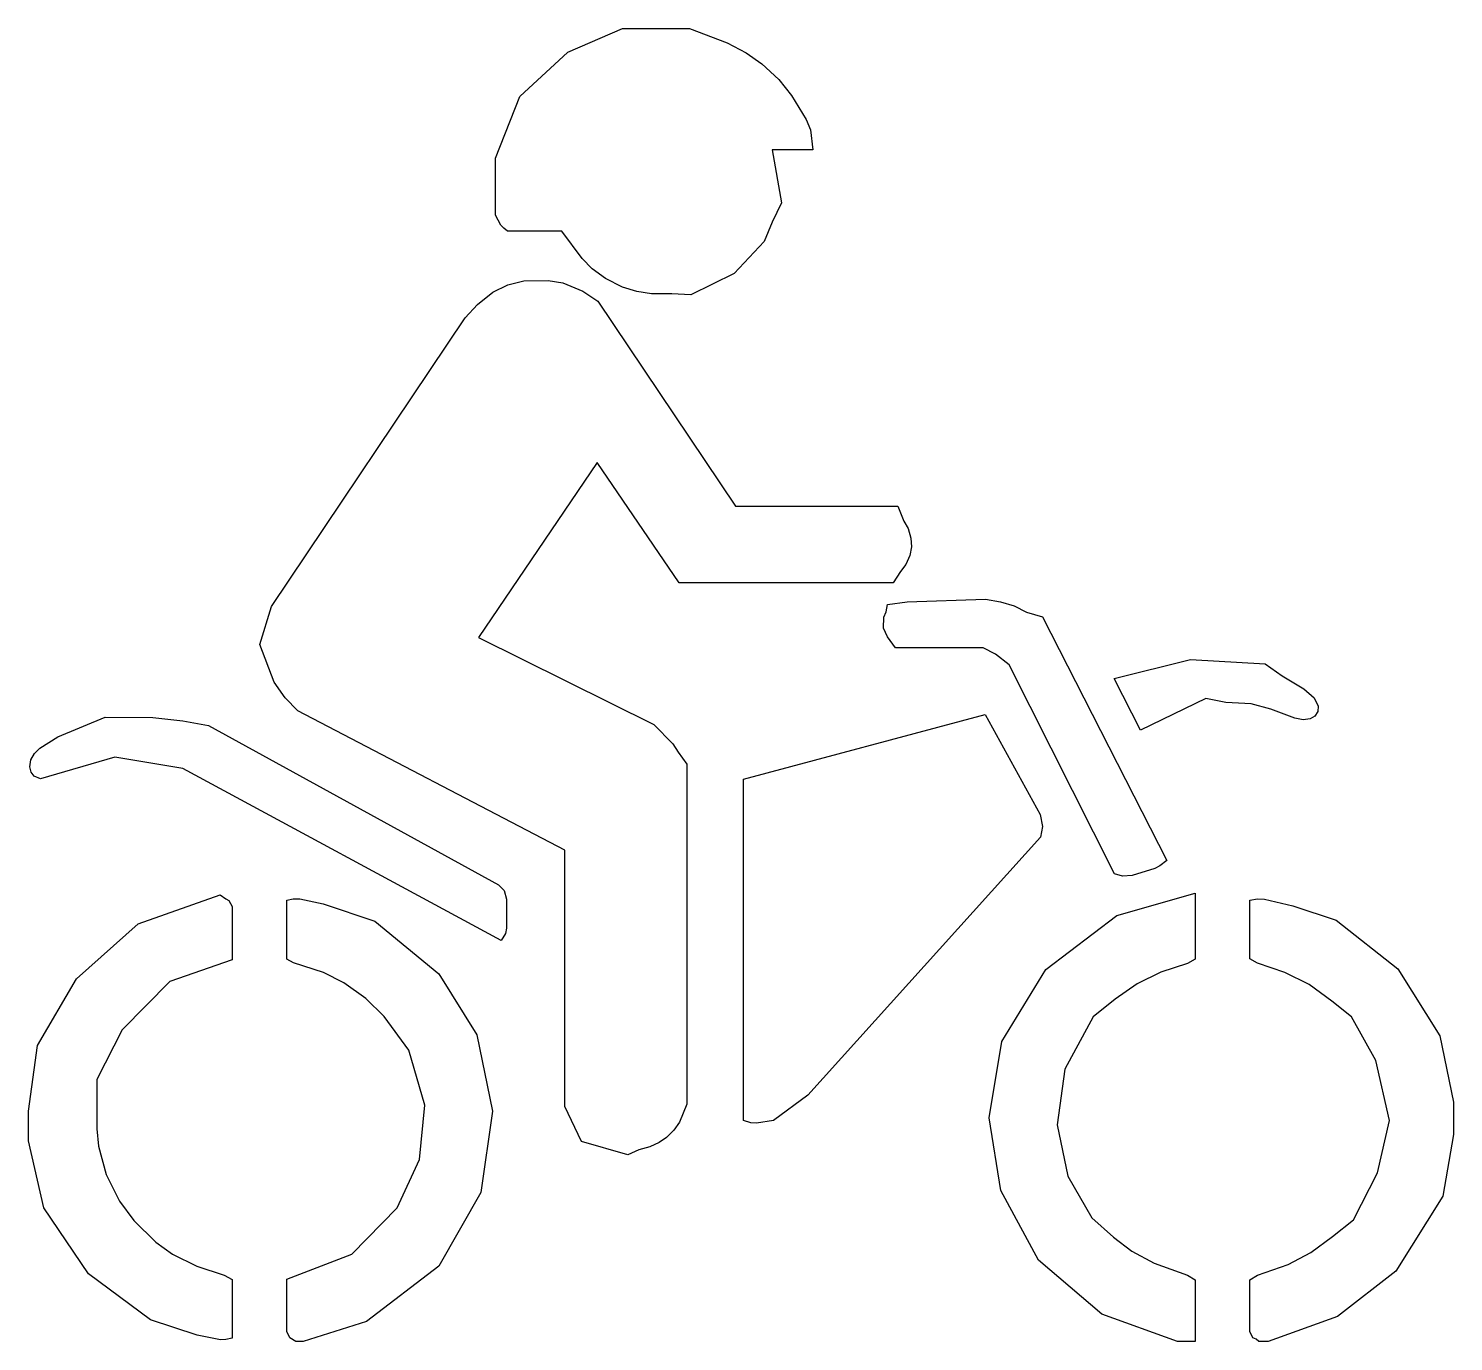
# Model space of a CAD drawing. Header units: inches. Extents: x 3 to 16, y 3 to 15.
import ezdxf

# ---------------------------------------------------------------- set-up
doc = ezdxf.new("R2010")
doc.units = ezdxf.units.IN
doc.header["$MEASUREMENT"] = 0
doc.layers.add('CUT', color=1, linetype='Continuous')

msp = doc.modelspace()

# ---------------------------------------------------------------- linework, layer by layer
at = {"layer": 'CUT'}
for points in [[(9.846, 14.517), (9.961, 14.371), (10.093, 14.153), (10.135, 14.058), (10.156, 13.876), (9.783, 13.876), (9.87, 13.391), (9.785, 13.215), (9.71, 13.039), (9.437, 12.746), (9.042, 12.553), (8.869, 12.562), (8.684, 12.562), (8.549, 12.582), (8.419, 12.622), (8.264, 12.702), (8.141, 12.79), (8.051, 12.882), (7.867, 13.132), (7.37, 13.132), (7.335, 13.16), (7.309, 13.188), (7.259, 13.28), (7.259, 13.799), (7.481, 14.362), (7.92, 14.765), (8.42, 14.982), (9.031, 14.982), (9.373, 14.851), (9.546, 14.76), (9.69, 14.659)], [(5.24, 9.017), (5.11, 9.361), (5.218, 9.709), (6.985, 12.342), (7.095, 12.462), (7.237, 12.577), (7.373, 12.643), (7.519, 12.68), (7.74, 12.683), (7.874, 12.66), (8.056, 12.586), (8.193, 12.493), (9.451, 10.623), (10.931, 10.623), (10.986, 10.487), (11.025, 10.418), (11.05, 10.331), (11.055, 10.252), (11.041, 10.173), (11.004, 10.09), (10.954, 10.028), (10.889, 9.925), (8.937, 9.925), (8.189, 11.023), (7.105, 9.425), (8.706, 8.63), (8.879, 8.455), (8.928, 8.377), (9.007, 8.27), (9.007, 5.166), (8.94, 5.003), (8.886, 4.928), (8.82, 4.862), (8.754, 4.816), (8.669, 4.778), (8.569, 4.749), (8.468, 4.705), (8.044, 4.824), (7.893, 5.146), (7.893, 7.484), (5.457, 8.754), (5.341, 8.874)], [(12.25, 9.613), (13.386, 7.391), (13.322, 7.342), (13.276, 7.317), (13.068, 7.253), (12.981, 7.247), (12.908, 7.269), (11.945, 9.175), (11.823, 9.272), (11.708, 9.329), (10.91, 9.329), (10.835, 9.431), (10.801, 9.511), (10.803, 9.609), (10.823, 9.66), (10.838, 9.725), (11.015, 9.75), (11.732, 9.775), (11.868, 9.751), (11.991, 9.714), (12.105, 9.656)], [(14.693, 8.682), (14.629, 8.673), (14.552, 8.688), (14.335, 8.772), (14.154, 8.818), (13.922, 8.832), (13.74, 8.869), (13.145, 8.58), (12.905, 9.049), (13.601, 9.223), (14.282, 9.183), (14.436, 9.076), (14.636, 8.956), (14.729, 8.873), (14.765, 8.798), (14.761, 8.749), (14.735, 8.708)], [(12.228, 7.808), (12.252, 7.701), (12.231, 7.603), (10.111, 5.248), (9.795, 5.017), (9.64, 4.993), (9.589, 4.996), (9.523, 5.016), (9.523, 8.132), (11.729, 8.723)], [(3.053, 8.16), (3.023, 8.197), (3.011, 8.245), (3.022, 8.308), (3.055, 8.366), (3.102, 8.415), (3.269, 8.519), (3.699, 8.699), (4.134, 8.695), (4.407, 8.665), (4.643, 8.623), (7.287, 7.168), (7.338, 7.116), (7.362, 7.036), (7.362, 6.771), (7.352, 6.723), (7.312, 6.66), (4.409, 8.228), (3.787, 8.334), (3.11, 8.136)], [(4.535, 3.688), (4.785, 3.606), (4.857, 3.567), (4.857, 3.03), (4.799, 3.017), (4.751, 3.016), (4.539, 3.059), (4.114, 3.198), (3.546, 3.619), (3.141, 4.221), (3, 4.832), (3, 5.101), (3.082, 5.7), (3.437, 6.31), (4.001, 6.811), (4.749, 7.077), (4.8, 7.04), (4.829, 7.026), (4.857, 6.97), (4.857, 6.482), (4.289, 6.284), (3.856, 5.845), (3.623, 5.39), (3.623, 4.942), (3.639, 4.782), (3.71, 4.524), (3.829, 4.282), (3.961, 4.103), (4.163, 3.908), (4.315, 3.798)], [(6.616, 5.158), (6.469, 5.659), (6.245, 5.965), (6.078, 6.129), (5.878, 6.272), (5.69, 6.366), (5.419, 6.456), (5.357, 6.49), (5.357, 7.027), (5.415, 7.04), (5.474, 7.041), (5.687, 6.995), (6.159, 6.837), (6.742, 6.355), (7.09, 5.799), (7.233, 5.101), (7.128, 4.359), (6.743, 3.689), (6.085, 3.182), (5.505, 3), (5.44, 3), (5.384, 3.035), (5.357, 3.092), (5.357, 3.569), (5.951, 3.797), (6.364, 4.219), (6.567, 4.66)], [(11.764, 5.042), (11.881, 5.738), (12.282, 6.396), (12.93, 6.888), (13.642, 7.09), (13.642, 6.489), (13.574, 6.45), (13.33, 6.37), (13.115, 6.264), (12.913, 6.124), (12.713, 5.964), (12.454, 5.486), (12.385, 4.978), (12.482, 4.509), (12.702, 4.129), (12.897, 3.953), (13.064, 3.825), (13.27, 3.714), (13.574, 3.605), (13.642, 3.564), (13.642, 3), (13.482, 3), (12.792, 3.249), (12.214, 3.743), (11.871, 4.378)], [(14.895, 3.957), (15.087, 4.11), (15.307, 4.539), (15.416, 5.018), (15.292, 5.563), (15.07, 5.964), (14.889, 6.106), (14.682, 6.259), (14.462, 6.367), (14.212, 6.452), (14.142, 6.493), (14.142, 7.027), (14.213, 7.04), (14.275, 7.037), (14.534, 6.975), (14.931, 6.845), (15.493, 6.401), (15.875, 5.791), (16, 5.185), (16, 4.888), (15.903, 4.326), (15.473, 3.642), (14.942, 3.228), (14.308, 3), (14.225, 3), (14.2, 3.02), (14.17, 3.035), (14.142, 3.092), (14.142, 3.563), (14.212, 3.605), (14.492, 3.703), (14.697, 3.813)]]:
    msp.add_lwpolyline(points, close=True, dxfattribs=at)

doc.saveas('drawing.dxf')
